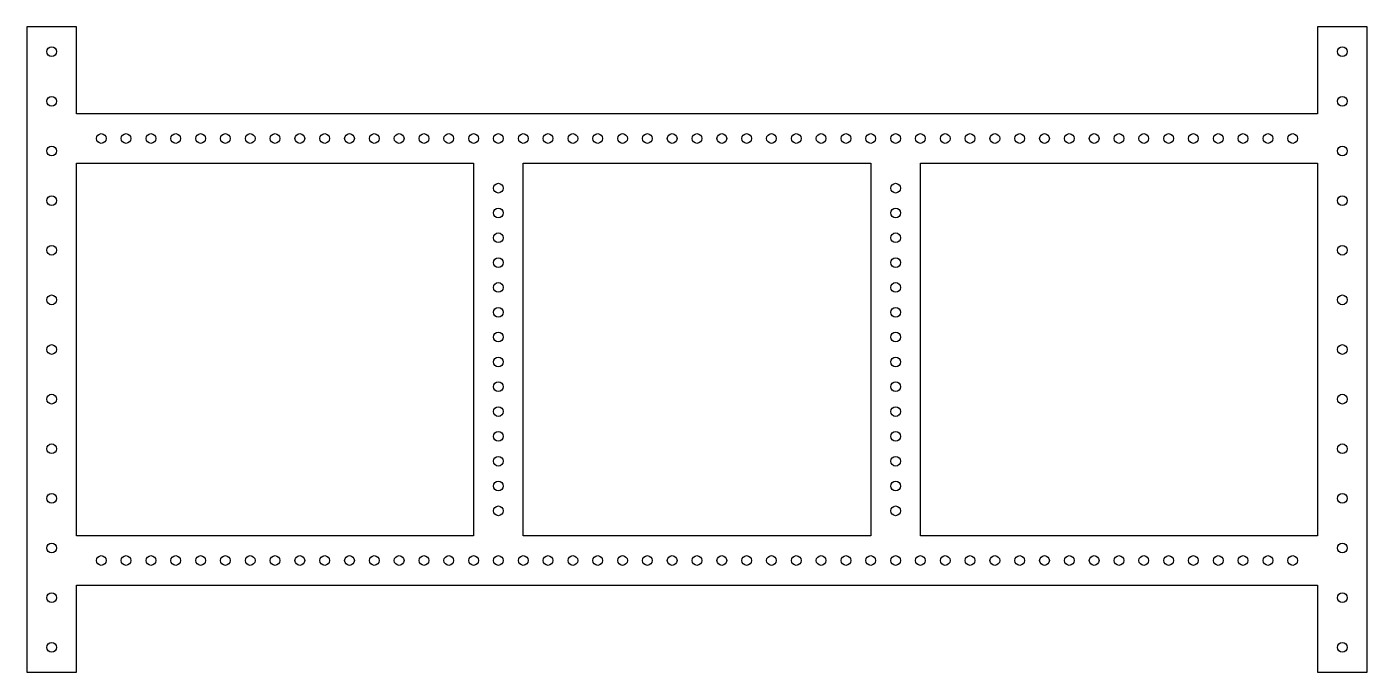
# Model space of a CAD drawing. Header units: inches. Extents: x 0 to 27, y 0 to 13.
import ezdxf

# ---------------------------------------------------------------- set-up
doc = ezdxf.new("R2010")
doc.units = ezdxf.units.IN
doc.header["$MEASUREMENT"] = 0

msp = doc.modelspace()

# ---------------------------------------------------------------- linework, layer by layer
for points in [[(1, 0), (1, 1.75), (26, 1.75), (26, 0), (27, 0), (27, 13), (26, 13), (26, 11.25), (1, 11.25), (1, 13), (0, 13), (0, 0)], [(1, 2.75), (1, 10.25), (9, 10.25), (9, 2.75)], [(10, 2.75), (10, 10.25), (17, 10.25), (17, 2.75)], [(18, 2.75), (18, 10.25), (26, 10.25), (26, 2.75)]]:
    msp.add_lwpolyline(points, close=True)
for centre in [(0.5, 12.5), (26.5, 12.5), (0.5, 11.5), (26.5, 11.5), (1.5, 10.75), (2, 10.75), (2.5, 10.75), (3, 10.75), (3.5, 10.75), (4, 10.75), (4.5, 10.75), (5, 10.75), (5.5, 10.75), (6, 10.75), (6.5, 10.75), (7, 10.75), (7.5, 10.75), (8, 10.75), (8.5, 10.75), (9, 10.75), (9.5, 10.75), (10, 10.75), (10.5, 10.75), (11, 10.75), (11.5, 10.75), (12, 10.75), (12.5, 10.75), (13, 10.75), (13.5, 10.75), (14, 10.75), (14.5, 10.75), (15, 10.75), (15.5, 10.75), (16, 10.75), (16.5, 10.75), (17, 10.75), (17.5, 10.75), (18, 10.75), (18.5, 10.75), (19, 10.75), (19.5, 10.75), (20, 10.75), (20.5, 10.75), (21, 10.75), (21.5, 10.75), (22, 10.75), (22.5, 10.75), (23, 10.75), (23.5, 10.75), (24, 10.75), (24.5, 10.75), (25, 10.75), (25.5, 10.75), (0.5, 10.5), (26.5, 10.5), (9.5, 9.75), (17.5, 9.75), (0.5, 9.5), (26.5, 9.5), (9.5, 9.25), (17.5, 9.25), (9.5, 8.75), (17.5, 8.75), (0.5, 8.5), (26.5, 8.5), (9.5, 8.25), (17.5, 8.25), (9.5, 7.75), (17.5, 7.75), (0.5, 7.5), (26.5, 7.5), (9.5, 7.25), (17.5, 7.25), (9.5, 6.75), (17.5, 6.75), (0.5, 6.5), (26.5, 6.5), (9.5, 6.25), (17.5, 6.25), (9.5, 5.75), (17.5, 5.75), (0.5, 5.5), (26.5, 5.5), (9.5, 5.25), (17.5, 5.25), (0.5, 4.5), (9.5, 4.75), (17.5, 4.75), (26.5, 4.5), (9.5, 4.25), (17.5, 4.25), (9.5, 3.75), (17.5, 3.75), (0.5, 3.5), (26.5, 3.5), (9.5, 3.25), (17.5, 3.25), (0.5, 2.5), (26.5, 2.5), (1.5, 2.25), (2, 2.25), (2.5, 2.25), (3, 2.25), (3.5, 2.25), (4, 2.25), (4.5, 2.25), (5, 2.25), (5.5, 2.25), (6, 2.25), (6.5, 2.25), (7, 2.25), (7.5, 2.25), (8, 2.25), (8.5, 2.25), (9, 2.25), (9.5, 2.25), (10, 2.25), (10.5, 2.25), (11, 2.25), (11.5, 2.25), (12, 2.25), (12.5, 2.25), (13, 2.25), (13.5, 2.25), (14, 2.25), (14.5, 2.25), (15, 2.25), (15.5, 2.25), (16, 2.25), (16.5, 2.25), (17, 2.25), (17.5, 2.25), (18, 2.25), (18.5, 2.25), (19, 2.25), (19.5, 2.25), (20, 2.25), (20.5, 2.25), (21, 2.25), (21.5, 2.25), (22, 2.25), (22.5, 2.25), (23, 2.25), (23.5, 2.25), (24, 2.25), (24.5, 2.25), (25, 2.25), (25.5, 2.25), (0.5, 1.5), (26.5, 1.5), (0.5, 0.5), (26.5, 0.5)]:
    msp.add_circle(centre, 0.098)

doc.saveas('drawing.dxf')
